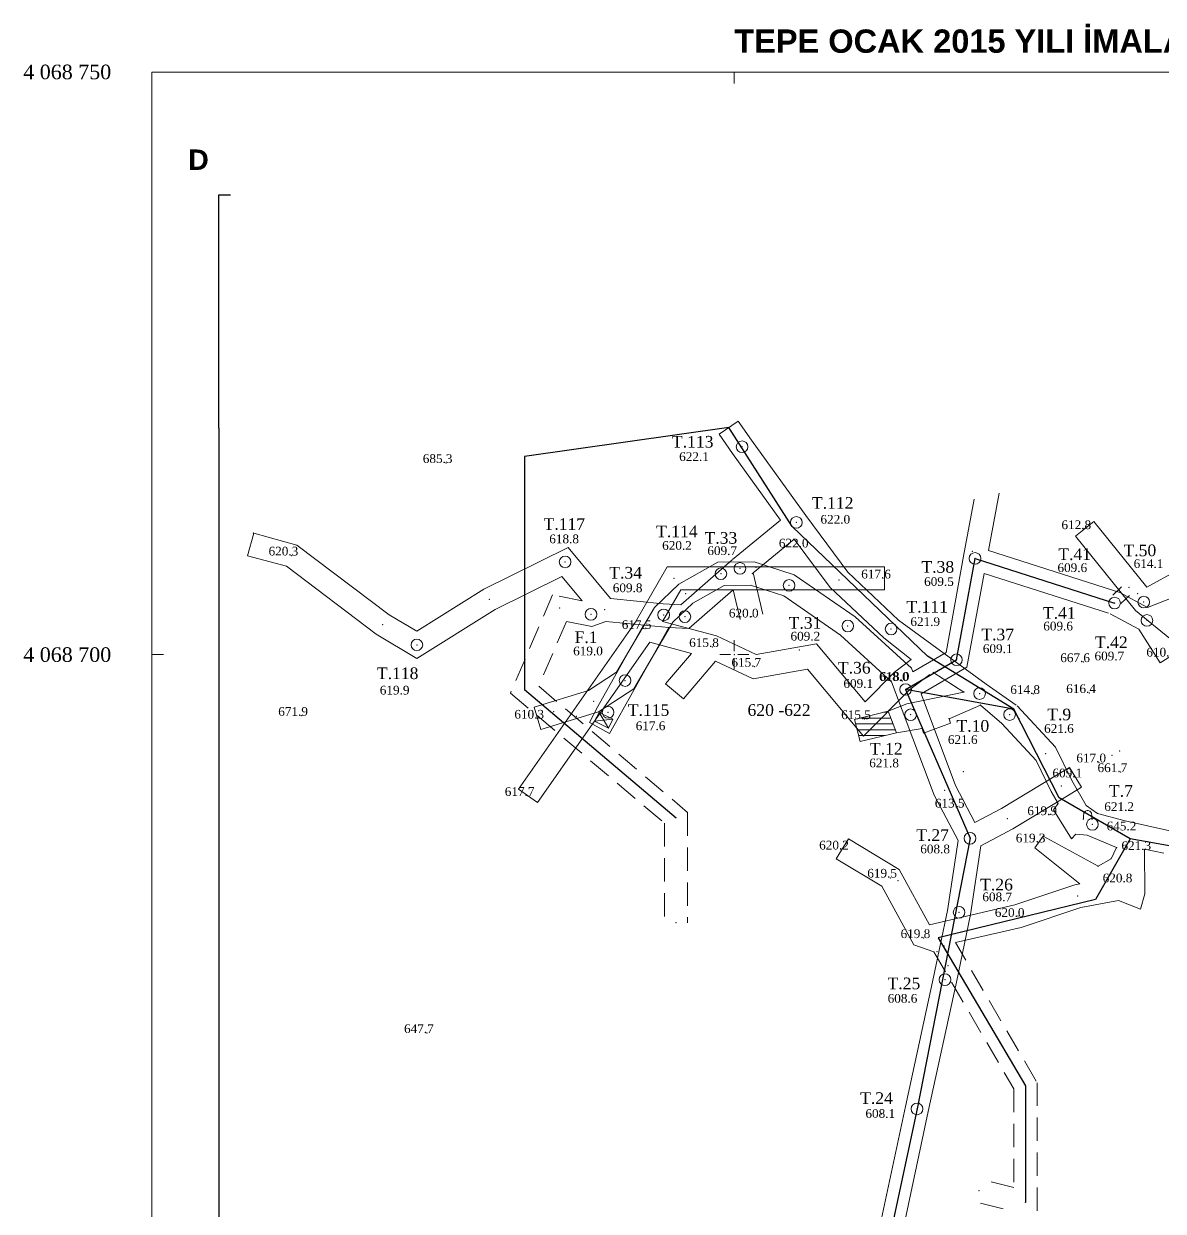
# Model space of a CAD drawing. Header units: millimetres. Extents: x 617039 to 617201, y 4068588 to 4068754.
# Drawn here: x 617039 to 617136.8, y 4068652.2 to 4068754.1 of the extents above; entities that cross this region are included whole.
import ezdxf

# ---------------------------------------------------------------- set-up
doc = ezdxf.new("R2010")
doc.units = ezdxf.units.MM
doc.header["$LTSCALE"] = 5
doc.linetypes.add('DUZ', pattern=[500, 500])
doc.layers.get('0').update_dxf_attribs({"color": 5, "lineweight": 0, "true_color": 0x0000ff})
for name, color, linetype, lineweight, true_color in [('ALTGALERI', 1, 'Continuous', 0, 0xff0000), ('BÖL.BAŞLIĞI', 1, 'Continuous', 50, 0xff0000), ('FERE', 1, 'Continuous', 0, 0xff0000), ('FEYTULLAH', 4, 'Continuous', 0, 0x00ffff), ('GALERI5', 6, 'Continuous', 0, 0xff00ff), ('GEOFENCE', 2, 'Continuous', 25, 0xffff00), ('GRID', 2, 'Continuous', 0, 0xffff00), ('KADEME5', 6, 'Continuous', 0, 0xff00ff), ('KOORDİNAT', 4, 'Continuous', 30, 0x00ffff), ('NADI1', 7, 'Continuous', 0, 0xffffff), ('NADI5', 6, 'Continuous', 0, 0xff00ff), ('NKOT', 1, 'Continuous', 0, 0xff0000), ('NKOT1', 1, 'Continuous', 0, 0xff0000), ('NKOT5', 6, 'Continuous', 0, 0xff00ff), ('NOKTA', 30, 'Continuous', 0, 0xff7f00), ('Nokta5', 6, 'Continuous', 0, 0xff00ff), ('NOKTAALT', 5, 'Continuous', 0, 0x0000ff), ('NOKTAUST', 30, 'Continuous', 0, 0xff7f00), ('PAFTA', 3, 'Continuous', 0, 0x00ff00), ('USTGALERI', 4, 'Continuous', 0, 0x00ffff)]:
    doc.layers.add(name, color=color, linetype=linetype, lineweight=lineweight, true_color=true_color)
doc.styles.add('textstyle10', font='')
doc.styles.add('textstyle100', font='')
doc.styles.add('textstyle101', font='')
doc.styles.add('textstyle102', font='')
doc.styles.add('textstyle103', font='')
doc.styles.add('textstyle104', font='')
doc.styles.add('textstyle105', font='')
doc.styles.add('textstyle106', font='')
doc.styles.add('textstyle107', font='')
doc.styles.add('textstyle108', font='')
doc.styles.add('textstyle109', font='')
doc.styles.add('textstyle11', font='')
doc.styles.add('textstyle110', font='')
doc.styles.add('textstyle111', font='')
doc.styles.add('textstyle112', font='')
doc.styles.add('textstyle113', font='')
doc.styles.add('textstyle114', font='')
doc.styles.add('textstyle115', font='')
doc.styles.add('textstyle118', font='')
doc.styles.add('textstyle119', font='')
doc.styles.add('textstyle12', font='')
doc.styles.add('textstyle128', font='')
doc.styles.add('textstyle129', font='')
doc.styles.add('textstyle130', font='')
doc.styles.add('textstyle135', font='')
doc.styles.add('textstyle136', font='')
doc.styles.add('textstyle137', font='')
doc.styles.add('textstyle138', font='')
doc.styles.add('textstyle139', font='')
doc.styles.add('textstyle14', font='')
doc.styles.add('textstyle140', font='')
doc.styles.add('textstyle141', font='')
doc.styles.add('textstyle15', font='')
doc.styles.add('textstyle16', font='')
doc.styles.add('textstyle17', font='')
doc.styles.add('textstyle19', font='')
doc.styles.add('textstyle20', font='')
doc.styles.add('textstyle21', font='')
doc.styles.add('textstyle26', font='')
doc.styles.add('textstyle27', font='')
doc.styles.add('textstyle28', font='')
doc.styles.add('textstyle30', font='')
doc.styles.add('textstyle31', font='')
doc.styles.add('textstyle32', font='')
doc.styles.add('textstyle33', font='')
doc.styles.add('textstyle34', font='')
doc.styles.add('textstyle35', font='')
doc.styles.add('textstyle36', font='')
doc.styles.add('textstyle37', font='')
doc.styles.add('textstyle38', font='')
doc.styles.add('textstyle39', font='')
doc.styles.add('textstyle40', font='')
doc.styles.add('textstyle41', font='')
doc.styles.add('textstyle42', font='')
doc.styles.add('textstyle43', font='')
doc.styles.add('textstyle44', font='')
doc.styles.add('textstyle45', font='')
doc.styles.add('textstyle47', font='')
doc.styles.add('textstyle48', font='')
doc.styles.add('textstyle50', font='')
doc.styles.add('textstyle54', font='')
doc.styles.add('textstyle55', font='')
doc.styles.add('textstyle56', font='')
doc.styles.add('textstyle57', font='')
doc.styles.add('textstyle58', font='')
doc.styles.add('textstyle59', font='')
doc.styles.add('textstyle60', font='')
doc.styles.add('textstyle61', font='')
doc.styles.add('textstyle62', font='')
doc.styles.add('textstyle63', font='')
doc.styles.add('textstyle64', font='')
doc.styles.add('textstyle65', font='')
doc.styles.add('textstyle66', font='')
doc.styles.add('textstyle68', font='')
doc.styles.add('textstyle69', font='')
doc.styles.add('textstyle70', font='')
doc.styles.add('textstyle71', font='')
doc.styles.add('textstyle72', font='')
doc.styles.add('textstyle73', font='')
doc.styles.add('textstyle74', font='')
doc.styles.add('textstyle82', font='')
doc.styles.add('textstyle85', font='')
doc.styles.add('textstyle92', font='')
doc.styles.add('textstyle93', font='')
doc.styles.add('textstyle94', font='')
doc.styles.add('textstyle95', font='')
doc.styles.add('textstyle96', font='')
doc.styles.add('textstyle97', font='')
doc.styles.add('textstyle98', font='')
doc.styles.add('textstyle99', font='')
doc.styles.get('textstyle10').set_extended_font_data('Times New Roman')
doc.styles.get('textstyle100').set_extended_font_data('Times New Roman')
doc.styles.get('textstyle101').set_extended_font_data('Times New Roman')
doc.styles.get('textstyle102').set_extended_font_data('Times New Roman')
doc.styles.get('textstyle103').set_extended_font_data('Times New Roman')
doc.styles.get('textstyle104').set_extended_font_data('Times New Roman')
doc.styles.get('textstyle105').set_extended_font_data('Times New Roman')
doc.styles.get('textstyle106').set_extended_font_data('Times New Roman')
doc.styles.get('textstyle107').set_extended_font_data('Times New Roman')
doc.styles.get('textstyle108').set_extended_font_data('Times New Roman')
doc.styles.get('textstyle109').set_extended_font_data('Times New Roman')
doc.styles.get('textstyle11').set_extended_font_data('Times New Roman')
doc.styles.get('textstyle110').set_extended_font_data('Times New Roman')
doc.styles.get('textstyle111').set_extended_font_data('Times New Roman')
doc.styles.get('textstyle112').set_extended_font_data('Times New Roman')
doc.styles.get('textstyle113').set_extended_font_data('Times New Roman')
doc.styles.get('textstyle114').set_extended_font_data('Times New Roman')
doc.styles.get('textstyle115').set_extended_font_data('Times New Roman')
doc.styles.get('textstyle118').set_extended_font_data('Times New Roman')
doc.styles.get('textstyle119').set_extended_font_data('Times New Roman')
doc.styles.get('textstyle12').set_extended_font_data('Times New Roman')
doc.styles.get('textstyle128').set_extended_font_data('Times New Roman')
doc.styles.get('textstyle129').set_extended_font_data('Times New Roman')
doc.styles.get('textstyle130').set_extended_font_data('Times New Roman')
doc.styles.get('textstyle135').set_extended_font_data('Times New Roman')
doc.styles.get('textstyle136').set_extended_font_data('Times New Roman')
doc.styles.get('textstyle137').set_extended_font_data('Times New Roman')
doc.styles.get('textstyle138').set_extended_font_data('Times New Roman')
doc.styles.get('textstyle139').set_extended_font_data('Times New Roman')
doc.styles.get('textstyle14').set_extended_font_data('Times New Roman')
doc.styles.get('textstyle140').set_extended_font_data('Times New Roman')
doc.styles.get('textstyle141').set_extended_font_data('Times New Roman')
doc.styles.get('textstyle15').set_extended_font_data('Times New Roman')
doc.styles.get('textstyle16').set_extended_font_data('Times New Roman')
doc.styles.get('textstyle17').set_extended_font_data('Times New Roman')
doc.styles.get('textstyle19').set_extended_font_data('Times New Roman')
doc.styles.get('textstyle20').set_extended_font_data('Times New Roman')
doc.styles.get('textstyle21').set_extended_font_data('Times New Roman')
doc.styles.get('textstyle26').set_extended_font_data('Times New Roman')
doc.styles.get('textstyle27').set_extended_font_data('Times New Roman')
doc.styles.get('textstyle28').set_extended_font_data('Times New Roman')
doc.styles.get('textstyle30').set_extended_font_data('Times New Roman')
doc.styles.get('textstyle31').set_extended_font_data('Times New Roman')
doc.styles.get('textstyle32').set_extended_font_data('Times New Roman')
doc.styles.get('textstyle33').set_extended_font_data('Times New Roman')
doc.styles.get('textstyle34').set_extended_font_data('Times New Roman')
doc.styles.get('textstyle35').set_extended_font_data('Times New Roman')
doc.styles.get('textstyle36').set_extended_font_data('Times New Roman')
doc.styles.get('textstyle37').set_extended_font_data('Times New Roman')
doc.styles.get('textstyle38').set_extended_font_data('Times New Roman')
doc.styles.get('textstyle39').set_extended_font_data('Times New Roman')
doc.styles.get('textstyle40').set_extended_font_data('Times New Roman')
doc.styles.get('textstyle41').set_extended_font_data('Times New Roman')
doc.styles.get('textstyle42').set_extended_font_data('Times New Roman')
doc.styles.get('textstyle43').set_extended_font_data('Times New Roman')
doc.styles.get('textstyle44').set_extended_font_data('Times New Roman')
doc.styles.get('textstyle45').set_extended_font_data('Times New Roman')
doc.styles.get('textstyle47').set_extended_font_data('Times New Roman')
doc.styles.get('textstyle48').set_extended_font_data('Times New Roman')
doc.styles.get('textstyle50').set_extended_font_data('Times New Roman')
doc.styles.get('textstyle54').set_extended_font_data('Times New Roman')
doc.styles.get('textstyle55').set_extended_font_data('Times New Roman')
doc.styles.get('textstyle56').set_extended_font_data('Times New Roman')
doc.styles.get('textstyle57').set_extended_font_data('Times New Roman')
doc.styles.get('textstyle58').set_extended_font_data('Times New Roman')
doc.styles.get('textstyle59').set_extended_font_data('Times New Roman')
doc.styles.get('textstyle60').set_extended_font_data('Times New Roman')
doc.styles.get('textstyle61').set_extended_font_data('Times New Roman')
doc.styles.get('textstyle62').set_extended_font_data('Times New Roman')
doc.styles.get('textstyle63').set_extended_font_data('Times New Roman')
doc.styles.get('textstyle64').set_extended_font_data('Times New Roman')
doc.styles.get('textstyle65').set_extended_font_data('Times New Roman')
doc.styles.get('textstyle66').set_extended_font_data('Times New Roman')
doc.styles.get('textstyle68').set_extended_font_data('Times New Roman')
doc.styles.get('textstyle69').set_extended_font_data('Times New Roman')
doc.styles.get('textstyle70').set_extended_font_data('Times New Roman')
doc.styles.get('textstyle71').set_extended_font_data('Times New Roman')
doc.styles.get('textstyle72').set_extended_font_data('Times New Roman')
doc.styles.get('textstyle73').set_extended_font_data('Times New Roman')
doc.styles.get('textstyle74').set_extended_font_data('Times New Roman')
doc.styles.get('textstyle82').set_extended_font_data('Arial Tur', bold=True)
doc.styles.get('textstyle85').set_extended_font_data('Arial', bold=True)
doc.styles.get('textstyle92').set_extended_font_data('Times New Roman')
doc.styles.get('textstyle93').set_extended_font_data('Times New Roman')
doc.styles.get('textstyle94').set_extended_font_data('Times New Roman')
doc.styles.get('textstyle95').set_extended_font_data('Times New Roman')
doc.styles.get('textstyle96').set_extended_font_data('Times New Roman')
doc.styles.get('textstyle97').set_extended_font_data('Times New Roman')
doc.styles.get('textstyle98').set_extended_font_data('Times New Roman')
doc.styles.get('textstyle99').set_extended_font_data('Times New Roman')

# ---------------------------------------------------------------- blocks, each defined once
blk = doc.blocks.new('25')
at = {"lineweight": 0}
for p, q in [((-0.36, 0, 609.12), (-0.41, 0, 609.12)), ((-0.41, 0, 609.12), (-0.32, 0, 609.12)), ((-0.32, 0.5, 609.12), (-0.36, 0.27, 609.12)), ((-0.36, 0.27, 609.12), (-0.36, 0, 609.12)), ((-0.32, 0.5, 609.12), (-0.27, 0.59, 609.12)), ((-0.27, 0.59, 609.12), (-0.18, 0.68, 609.12)), ((-0.18, 0.68, 609.12), (-0.05, 0.73, 609.12)), ((-0.05, 0.73, 609.12), (0.05, 0.73, 609.12)), ((0.05, 0.73, 609.12), (0.18, 0.68, 609.12)), ((0.18, 0.68, 609.12), (0.27, 0.59, 609.12)), ((0.27, 0.59, 609.12), (0.32, 0.5, 609.12)), ((0.32, 0.5, 609.12), (0.36, 0.27, 609.12)), ((0.41, 0, 609.12), (0.32, 0, 609.12)), ((0.36, 0.27, 609.12), (0.36, 0, 609.12)), ((0.36, 0, 609.12), (0.41, 0, 609.12))]:
    blk.add_line(p, q, dxfattribs=at)
blk = doc.blocks.new('240')
at = {"layer": 'GRID', "lineweight": 0}
for p, q in [((0, 1.25, 859.1), (0, 0.3125, 859.1)), ((-1.25, 0, 859.1), (-0.3125, 0, 859.1)), ((0.3125, 0, 859.1), (1.25, 0, 859.1)), ((0, -0.3125, 859.1), (0, -1.25, 859.1))]:
    blk.add_line(p, q, dxfattribs=at)
blk.add_point((0, 0), dxfattribs=at)

msp = doc.modelspace()

# ---------------------------------------------------------------- linework, layer by layer
at = {"lineweight": 20}
for centre in [(617100.67, 4068717.84), (617105.33, 4068711.35), (617085.48, 4068707.96), (617120.67, 4068708.26), (617100.49, 4068707.4), (617132.65, 4068704.43), (617135.16, 4068704.51), (617087.7, 4068703.46), (617095.76, 4068703.26), (617135.43, 4068702.94), (617113.47, 4068702.2), (617072.75, 4068700.84), (617089.17, 4068695.05), (617123.64, 4068694.86)]:
    msp.add_circle(centre, 0.5, dxfattribs=at)
for p in [(617085, 4068704), (617082, 4068697), (617095, 4068686)]:
    msp.add_point(p, dxfattribs=at)
at = {"layer": 'ALTGALERI', "lineweight": 20}
for p, q in [((617121.82, 4068708.94), (617122.75, 4068713.86)), ((617119.69, 4068708.44), (617120.61, 4068713.34)), ((617118.18, 4068700.19), (617119.69, 4068708.44)), ((617121.82, 4068708.94), (617133.18, 4068705.31)), ((617098.58, 4068707.94), (617095.24, 4068706.04)), ((617101.71, 4068707.96), (617098.58, 4068707.94)), ((617105.15, 4068706.85), (617101.71, 4068707.96)), ((617110.37, 4068703.24), (617105.15, 4068706.85)), ((617119.98, 4068698.93), (617121.45, 4068706.96)), ((617121.45, 4068706.96), (617132.12, 4068703.55)), ((617095.24, 4068706.04), (617093.15, 4068704.04)), ((617099.12, 4068705.94), (617096.44, 4068704.43)), ((617101.4, 4068705.96), (617099.12, 4068705.94)), ((617104.26, 4068705.04), (617101.4, 4068705.96)), ((617096.44, 4068704.43), (617094.74, 4068702.79)), ((617109.13, 4068701.67), (617104.26, 4068705.04)), ((617093.15, 4068704.04), (617089.89, 4068698.49)), ((617094.74, 4068702.79), (617091.37, 4068697.07)), ((617115.22, 4068698.83), (617110.37, 4068703.24)), ((617113.51, 4068697.67), (617109.13, 4068701.67)), ((617115.33, 4068698.53), (617118.18, 4068700.19)), ((617089.89, 4068698.49), (617087.49, 4068696.92)), ((617115.33, 4068698.53), (617115.22, 4068698.83)), ((617116.04, 4068696.63), (617119.98, 4068698.93)), ((617117.15, 4068687.93), (617113.51, 4068697.67)), ((617087.49, 4068696.92), (617082.81, 4068695.5)), ((617091.37, 4068697.07), (617088.35, 4068695.08)), ((617118.98, 4068688.76), (617116.04, 4068696.63)), ((617083.39, 4068693.58, 610.13), (617082.81, 4068695.5, 610.13)), ((617088.35, 4068695.08), (617083.39, 4068693.58)), ((617127.57, 4068689.59), (617128.78, 4068690.33)), ((617129.82, 4068688.62, 617), (617128.78, 4068690.33, 616.74)), ((617122.94, 4068686.79), (617127.57, 4068689.59)), ((617120.66, 4068685.59), (617118.98, 4068688.76)), ((617128.61, 4068687.88), (617129.82, 4068688.62)), ((617119.21, 4068684.06), (617117.15, 4068687.93)), ((617123.92, 4068685.05), (617128.61, 4068687.88)), ((617120.66, 4068685.59), (617122.94, 4068686.79)), ((617121.16, 4068683.59), (617123.92, 4068685.05)), ((617118.31, 4068678.06), (617119.21, 4068684.06)), ((617120.28, 4068677.71), (617121.16, 4068683.59)), ((617117.11, 4068672.32), (617118.31, 4068678.06)), ((617119.07, 4068671.9), (617120.28, 4068677.71)), ((617114.71, 4068661.23), (617117.11, 4068672.32)), ((617116.66, 4068660.81), (617119.07, 4068671.9)), ((617109.36, 4068636.33), (617114.71, 4068661.23)), ((617111.31, 4068635.9), (617116.66, 4068660.81))]:
    msp.add_line(p, q, dxfattribs=at)
for centre in [(617120.67, 4068708.26), (617098.85, 4068706.94), (617104.71, 4068705.94), (617132.65, 4068704.43), (617093.94, 4068703.41), (617109.75, 4068702.46), (617119.08, 4068699.56), (617090.63, 4068697.78), (617114.71, 4068697.01), (617120.24, 4068684.24), (617119.3, 4068677.89), (617118.09, 4068672.11), (617115.69, 4068661.02)]:
    msp.add_circle(centre, 0.5, dxfattribs=at)
at = {"layer": 'FERE', "lineweight": 20}
for p, q in [((617132.5, 4068705.1), (617133.25, 4068705.81)), ((617084.4, 4068705.14), (617083.61, 4068703.3)), ((617086.93, 4068704.63), (617084.96, 4068705.03)), ((617133.2, 4068704.38), (617133.94, 4068705.09)), ((617083.22, 4068702.38), (617082.43, 4068700.54)), ((617085.6, 4068702.86), (617084.81, 4068701.02)), ((617087.77, 4068702.43), (617085.6, 4068702.86)), ((617082.04, 4068699.62), (617081.25, 4068697.79)), ((617084.42, 4068700.1), (617083.63, 4068698.26)), ((617083.21, 4068697.29), (617084.74, 4068695.99)), ((617080.86, 4068696.87), (617080.79, 4068696.71)), ((617080.79, 4068696.71), (617082.32, 4068695.42)), ((617085.5, 4068695.35), (617087.03, 4068694.06)), ((617083.08, 4068694.78), (617084.61, 4068693.48)), ((617087.79, 4068693.41), (617089.32, 4068692.12)), ((617085.37, 4068692.84), (617086.9, 4068691.55)), ((617090.08, 4068691.47), (617091.61, 4068690.18)), ((617087.66, 4068690.9), (617089.19, 4068689.61)), ((617092.37, 4068689.53), (617093.9, 4068688.24)), ((617089.95, 4068688.96), (617091.48, 4068687.67)), ((617094.66, 4068687.6), (617096, 4068686.46)), ((617092.24, 4068687.03), (617093.77, 4068685.73)), ((617096, 4068686.46), (617096, 4068684.46)), ((617094, 4068685.54), (617094, 4068683.54)), ((617096, 4068683.46), (617096, 4068681.46)), ((617094, 4068682.54), (617094, 4068680.54)), ((617096, 4068680.46), (617096, 4068678.46)), ((617094, 4068679.54), (617094, 4068677.54)), ((617096, 4068677.46), (617096, 4068677)), ((617118.99, 4068675.3), (617119.87, 4068673.78)), ((617117.14, 4068674.5), (617118.14, 4068672.77)), ((617120.38, 4068672.91), (617121.38, 4068671.18)), ((617118.65, 4068671.9), (617119.66, 4068670.18)), ((617121.89, 4068670.32), (617122.89, 4068668.59)), ((617120.16, 4068669.31), (617121.17, 4068667.59)), ((617123.4, 4068667.73), (617124.41, 4068666)), ((617121.67, 4068666.72), (617122.68, 4068664.99)), ((617124.91, 4068665.14), (617125.92, 4068663.41)), ((617123.18, 4068664.13), (617124, 4068662.73)), ((617124, 4068662.73), (617124, 4068660.73)), ((617126, 4068663.27), (617126, 4068661.27)), ((617124, 4068659.73), (617124, 4068657.73)), ((617126, 4068660.27), (617126, 4068658.27)), ((617124, 4068656.73), (617124, 4068654.73)), ((617126, 4068657.27), (617126, 4068655.27)), ((617124, 4068654.28), (617122.06, 4068654.77)), ((617126, 4068654.27), (617126, 4068652.27)), ((617123.09, 4068652.45), (617121.15, 4068652.93))]:
    msp.add_line(p, q, dxfattribs=at)
at = {"layer": 'FEYTULLAH', "lineweight": 20}
for p, q in [((617091.48, 4068702.76), (617094.25, 4068707.55)), ((617094.25, 4068707.55), (617112.89, 4068707.55)), ((617112.89, 4068705.55, 618.48), (617112.89, 4068707.55, 618.48)), ((617093.84, 4068702.85), (617095.4, 4068705.55)), ((617095.4, 4068705.55), (617112.89, 4068705.55)), ((617091.48, 4068702.76), (617081.47, 4068688.46)), ((617098.47, 4068701.61), (617093.84, 4068702.85)), ((617101.88, 4068700.01), (617098.47, 4068701.61)), ((617092.74, 4068701.07), (617083.11, 4068687.31)), ((617096.33, 4068700.11), (617092.74, 4068701.07)), ((617107.07, 4068700.93), (617101.88, 4068700.01)), ((617111.23, 4068695.96), (617107.07, 4068700.93)), ((617096.33, 4068700.11), (617094.11, 4068697.51)), ((617098.39, 4068699.44), (617095.63, 4068696.21)), ((617101.61, 4068697.93), (617098.39, 4068699.44)), ((617113.76, 4068698.5), (617115.18, 4068699.59)), ((617106.28, 4068698.76), (617101.61, 4068697.93)), ((617111.11, 4068693), (617106.28, 4068698.76)), ((617111.23, 4068695.96), (617113.76, 4068698.5)), ((617115.08, 4068697), (617116.8, 4068698.31)), ((617095.63, 4068696.21, 618.45), (617094.11, 4068697.51, 618.46)), ((617111.11, 4068693), (617115.08, 4068697)), ((617083.11, 4068687.31, 618.47), (617081.47, 4068688.46, 618.47))]:
    msp.add_line(p, q, dxfattribs=at)
at = {"layer": 'GALERI5', "lineweight": 20}
for p, q in [((617098.7, 4068718.91), (617100.34, 4068720.05)), ((617101.49, 4068718.41), (617100.34, 4068720.05)), ((617099.85, 4068717.27), (617098.7, 4068718.91)), ((617106.14, 4068711.94), (617101.48, 4068718.42)), ((617103.97, 4068711.53), (617099.86, 4068717.26)), ((617103.97, 4068711.53), (617099.86, 4068708.17)), ((617109.74, 4068707.09), (617106.14, 4068711.94)), ((617058.22, 4068708.48, 620.62), (617058.75, 4068710.42, 621.54)), ((617062.45, 4068709.41), (617058.75, 4068710.42)), ((617105.15, 4068709.91), (617101.61, 4068707.02)), ((617108.24, 4068705.75), (617105.15, 4068709.91)), ((617061.55, 4068707.59), (617058.22, 4068708.48)), ((617070.38, 4068703.41), (617062.45, 4068709.41)), ((617085.75, 4068709.21), (617078.49, 4068705.62)), ((617089.37, 4068704.81), (617085.75, 4068709.21)), ((617069.26, 4068701.75), (617061.55, 4068707.59)), ((617099.83, 4068708.15), (617095.41, 4068704.28)), ((617085.21, 4068706.71), (617079.47, 4068703.88)), ((617086.93, 4068704.63), (617085.21, 4068706.71)), ((617101.61, 4068707.02), (617102.46, 4068703.48)), ((617114.11, 4068702.97), (617109.74, 4068707.09)), ((617135.49, 4068704.04), (617142.58, 4068706.86)), ((617078.49, 4068705.62), (617072.74, 4068702.01)), ((617099.9, 4068705.56), (617096.11, 4068702.24)), ((617099.9, 4068705.56), (617100.52, 4068703.02)), ((617112.83, 4068701.43), (617108.24, 4068705.75)), ((617093.9, 4068704.37), (617089.37, 4068704.81)), ((617095.41, 4068704.28), (617093.9, 4068704.37)), ((617133.04, 4068705.35), (617135.49, 4068704.04)), ((617072.74, 4068702.01), (617070.38, 4068703.41)), ((617079.47, 4068703.88), (617072.76, 4068699.67)), ((617132.26, 4068703.51), (617134.73, 4068702.18)), ((617088.98, 4068702.84), (617087.77, 4068702.43)), ((617092.2, 4068702.52), (617088.3, 4068695.54)), ((617094.39, 4068702.34), (617088.98, 4068702.84)), ((617094.39, 4068702.34), (617090.04, 4068694.56)), ((617096.11, 4068702.24), (617094.39, 4068702.34)), ((617121.64, 4068697.47), (617114.11, 4068702.97)), ((617072.76, 4068699.67), (617069.26, 4068701.75)), ((617115.18, 4068699.59), (617112.83, 4068701.43)), ((617134.73, 4068702.18), (617136.56, 4068699.29)), ((617136.56, 4068699.29, 610.15), (617138.24, 4068700.37, 610.18)), ((617124.21, 4068695.68), (617121.64, 4068697.47)), ((617087.57, 4068694.19), (617088.3, 4068695.54)), ((617089.3, 4068693.24), (617087.57, 4068694.19)), ((617087.99, 4068694.28), (617088.4, 4068695.05)), ((617087.99, 4068694.28), (617089.57, 4068694.46)), ((617089.19, 4068693.68), (617087.99, 4068694.28)), ((617088.4, 4068695.05), (617089.57, 4068694.46)), ((617088.4, 4068695.05), (617089.19, 4068693.68)), ((617089.57, 4068694.46), (617089.19, 4068693.68)), ((617090.04, 4068694.56), (617089.3, 4068693.24))]:
    msp.add_line(p, q, dxfattribs=at)
at = {"layer": 'GEOFENCE'}
for p, q in [((617099.52, 4068719.48), (617082, 4068717)), ((617104.98, 4068710.99), (617099.52, 4068719.48)), ((617082, 4068717), (617082, 4068697)), ((617116.58, 4068699.88), (617104.98, 4068710.99)), ((617119.08, 4068699.56), (617120.67, 4068708.26)), ((617120.67, 4068708.26), (617132.65, 4068704.43)), ((617114.71, 4068697.01), (617119.08, 4068699.56)), ((617124, 4068695.31), (617116.58, 4068699.88)), ((617082, 4068697), (617095, 4068686)), ((617114.71, 4068697.01), (617120.24, 4068684.24)), ((617124, 4068695.31), (617114.71, 4068697.01)), ((617127.9, 4068687.7), (617124, 4068695.31)), ((617134, 4068684.2), (617127.9, 4068687.7)), ((617120.24, 4068684.24), (617115.69, 4068661.02)), ((617134, 4068684.2), (617131, 4068679)), ((617145.34, 4068682.13), (617134, 4068684.2)), ((617131, 4068679), (617117.5, 4068675.69)), ((617117.5, 4068675.69), (617125, 4068663)), ((617125, 4068663), (617125, 4068653)), ((617115.69, 4068661.02), (617110.34, 4068636.11))]:
    msp.add_line(p, q, dxfattribs=at)
at = {"layer": 'GRID', "lineweight": 20}
for p, q in [((617100, 4068750), (617100, 4068749)), ((617050, 4068700), (617051, 4068700))]:
    msp.add_line(p, q, dxfattribs=at)
at = {"layer": 'KADEME5', "lineweight": 20}
for p, q in [((617129.3, 4068710.18, 612.27), (617130.86, 4068711.44, 612.32)), ((617135.41, 4068705.79), (617130.86, 4068711.44)), ((617134.45, 4068703.8), (617129.3, 4068710.18)), ((617138.02, 4068707.23), (617135.41, 4068705.79)), ((617134.45, 4068703.8), (617137.4, 4068701.39))]:
    msp.add_line(p, q, dxfattribs=at)
at = {"layer": 'KOORDİNAT', "linetype": 'DUZ'}
msp.add_line((617055.76, 4068739.45), (617056.76, 4068739.45), dxfattribs=at)
at = {"layer": 'KOORDİNAT', "linetype": 'Continuous'}
for q in [(617055.76, 4068739.45), (617055.76, 4068608.25)]:
    msp.add_line((617055.76, 4068719.45), q, dxfattribs=at)
at = {"layer": 'NOKTA', "lineweight": 20}
for p in [(617075.24, 4068716.46), (617105.58, 4068700.39), (617129.97, 4068699.37), (617062.84, 4068694.76), (617129.3, 4068689.47), (617133.18, 4068689.93), (617127.77, 4068687.2), (617130.75, 4068685.89), (617135.22, 4068683.25), (617133.25, 4068680.77), (617095, 4068677), (617118, 4068675), (617117.41, 4068674.52), (617073.63, 4068667.54), (617125, 4068663), (617112.63, 4068660.59), (617121, 4068654), (617125, 4068653)]:
    msp.add_point(p, dxfattribs=at)
at = {"layer": 'Nokta5', "lineweight": 20}
for p in [(617100.67, 4068717.84), (617105.33, 4068711.35), (617130.08, 4068710.81), (617058.7, 4068710.44), (617062, 4068708.5), (617085.48, 4068707.96), (617120.67, 4068708.26), (617100.49, 4068707.4), (617108.99, 4068706.42), (617078.98, 4068704.75), (617132.65, 4068704.43), (617135.16, 4068704.51), (617087.7, 4068703.46), (617088.86, 4068703.86), (617069.82, 4068702.58), (617095.76, 4068703.26), (617101.49, 4068703.25), (617135.43, 4068702.94), (617113.47, 4068702.2), (617072.75, 4068700.84), (617121.06, 4068696.66), (617089.17, 4068695.05), (617123.64, 4068694.86)]:
    msp.add_point(p, dxfattribs=at)
at = {"layer": 'NOKTAALT', "lineweight": 20}
for p in [(617120.43, 4068708.86), (617101.88, 4068707.5), (617120.67, 4068708.26), (617098.85, 4068706.94), (617098.85, 4068706.94), (617101.56, 4068706.96), (617104.71, 4068705.94), (617095.84, 4068705.24), (617132.65, 4068704.43), (617093.94, 4068703.41), (617109.75, 4068702.46), (617119.08, 4068699.56), (617090.63, 4068697.78), (617114.71, 4068697.01), (617087.92, 4068696), (617083.1, 4068694.54), (617084.5, 4068695.1), (617086.43, 4068694.71), (617118.07, 4068688.35), (617128.09, 4068688.74), (617123.43, 4068685.92), (617120.24, 4068684.24), (617119.3, 4068677.89), (617118.09, 4068672.11), (617115.69, 4068661.02)]:
    msp.add_point(p, dxfattribs=at)
at = {"layer": 'NOKTAUST', "lineweight": 20}
for p in [(617105.6, 4068709.3), (617094.83, 4068706.55), (617112.89, 4068706.55), (617133.88, 4068705.78), (617134.63, 4068705.23), (617092.33, 4068702.22), (617098.12, 4068700.67), (617101.75, 4068698.97), (617114.42, 4068697.75), (617114.42, 4068697.75), (617119.71, 4068696.79), (617121.06, 4068696.66), (617125.69, 4068696.62), (617130.47, 4068696.72), (617121.13, 4068695.68), (617111.17, 4068694.48), (617111.17, 4068694.48), (617113.57, 4068694.23), (617115.14, 4068694.84), (617118.45, 4068694.5), (617123.64, 4068694.86), (617124.44, 4068694.52), (617116.12, 4068693.67), (617126.74, 4068691.49), (617132.42, 4068691.35), (617133.09, 4068691.74), (617131.3, 4068690.73), (617131.3, 4068690.73), (617119.68, 4068689.96), (617082.29, 4068687.88), (617119.16, 4068686.95), (617127.15, 4068686.31), (617130.75, 4068685.44), (617109.28, 4068683.34), (617126.15, 4068683.92), (617132.83, 4068683.44), (617132.35, 4068682.49), (617131.24, 4068681.85), (617113.41, 4068680.84), (617114.06, 4068680.62), (617129.49, 4068679.28), (617124.35, 4068677.56), (617116.25, 4068675.69), (617118.34, 4068673.31)]:
    msp.add_point(p, dxfattribs=at)
at = {"layer": 'PAFTA', "lineweight": 20}
for p, q in [((617200, 4068750), (617050, 4068750)), ((617050, 4068750), (617050, 4068600))]:
    msp.add_line(p, q, dxfattribs=at)
at = {"layer": 'USTGALERI', "lineweight": 20}
for p, q in [((617119.71, 4068696.79), (617117.04, 4068698.49)), ((617119.71, 4068696.79), (617114.81, 4068695.78)), ((617114.81, 4068695.78), (617113.21, 4068695.16)), ((617118.45, 4068694.5, 621.85), (617121.13, 4068695.68, 621.74)), ((617122.98, 4068694.1), (617121.13, 4068695.68)), ((617127.58, 4068692.06), (617124.3, 4068695.62)), ((617113.21, 4068695.16, 618.71), (617110.33, 4068694.43, 617.71)), ((617110.81, 4068692.56, 617.79), (617110.33, 4068694.43, 617.71)), ((617110.83, 4068694.56), (617113.44, 4068694.56)), ((617110.83, 4068694.56), (617113.44, 4068694.56)), ((617112.81, 4068695.06), (617113.24, 4068695.06)), ((617113.21, 4068695.16, 618.71), (617113.93, 4068693.3, 618.88)), ((617118.57, 4068694.13, 619.7), (617118.45, 4068694.5, 621.85)), ((617110.43, 4068694.06), (617113.63, 4068694.06)), ((617110.56, 4068693.56), (617113.83, 4068693.56)), ((617110.56, 4068693.56), (617113.83, 4068693.56)), ((617113.93, 4068693.3, 618.88), (617110.81, 4068692.56, 617.79)), ((617116.12, 4068693.67), (617113.93, 4068693.3)), ((617116.12, 4068693.67, 621.8), (617116.25, 4068693.27, 619.52)), ((617116.25, 4068693.27, 619.52), (617118.57, 4068694.13, 619.7)), ((617125.91, 4068690.92), (617122.98, 4068694.1)), ((617110.68, 4068693.06), (617112.93, 4068693.06)), ((617128.98, 4068689.21), (617127.58, 4068692.06)), ((617127.21, 4068688.27), (617125.91, 4068690.92)), ((617130.21, 4068687.05), (617128.98, 4068689.21)), ((617127.8, 4068687.24, 621.72), (617127.21, 4068688.27, 0)), ((617127.8, 4068687.24, 621.72), (617127.41, 4068686.69, 618.44)), ((617131.18, 4068686.36), (617130.21, 4068687.05)), ((617127.41, 4068686.69, 618.44), (617128.95, 4068684.21, 619.12)), ((617133.55, 4068685.73), (617131.18, 4068686.36)), ((617137.39, 4068684.89), (617133.55, 4068685.73)), ((617108.76, 4068682.48, 619.2), (617109.8, 4068684.2, 619.22)), ((617114.16, 4068681.56), (617109.8, 4068684.2)), ((617126.52, 4068684.42, 618.24), (617125.8, 4068683.43, 618.11)), ((617131.24, 4068681.85, 620.72), (617126.52, 4068684.42, 618.24)), ((617128.95, 4068684.21, 619.12), (617129.32, 4068684.59, 622.21)), ((617130.31, 4068684.52), (617129.32, 4068684.59, 622.21)), ((617132.83, 4068683.44), (617130.31, 4068684.52)), ((617125.8, 4068683.43, 618.11), (617129.66, 4068680.33)), ((617132.83, 4068683.44, 621.47), (617132.35, 4068682.49, 621.28)), ((617136.89, 4068682.96), (617135.22, 4068683.32)), ((617135.24, 4068679.49), (617135.22, 4068683.32)), ((617112.66, 4068680.12), (617108.76, 4068682.48)), ((617132.35, 4068682.49, 621.28), (617131.24, 4068681.85, 620.72)), ((617116.76, 4068676.83), (617114.16, 4068681.56)), ((617115.43, 4068675.11), (617112.66, 4068680.12)), ((617129.24, 4068680.25), (617124.08, 4068678.52)), ((617129.66, 4068680.33), (617129.24, 4068680.25)), ((617133, 4068678.91), (617129.74, 4068678.31)), ((617133, 4068678.91), (617134.89, 4068678.16, 619.19)), ((617134.89, 4068678.16, 619.19), (617135.24, 4068679.49, 619.39)), ((617124.08, 4068678.52), (617116.76, 4068676.83)), ((617129.74, 4068678.31), (617124.62, 4068676.6)), ((617124.62, 4068676.6), (617118.99, 4068675.3)), ((617115.43, 4068675.11), (617117.14, 4068674.5))]:
    msp.add_line(p, q, dxfattribs=at)
for centre in [(617121.06, 4068696.66), (617115.14, 4068694.84), (617123.64, 4068694.86), (617130.75, 4068685.44)]:
    msp.add_circle(centre, 0.5, dxfattribs=at)

# ---------------------------------------------------------------- block references
at = {"lineweight": 20}
msp.add_blockref('25', (617130.34, 4068685.89), dxfattribs=at)
at = {"layer": 'GRID', "lineweight": 20}
msp.add_blockref('240', (617100, 4068700), dxfattribs=at)

# ---------------------------------------------------------------- texts
at = {"layer": 'BÖL.BAŞLIĞI', "color": 7, "true_color": 0xffffff, "style": 'textstyle82'}
msp.add_text('TEPE OCAK 2015 YILI İMALAT HARİTASI', height=2, dxfattribs=at).set_placement((617100, 4068751.65))
at = {"layer": 'KOORDİNAT', "linetype": 'Continuous', "style": 'textstyle85'}
msp.add_text('D', height=1.75, dxfattribs=at).set_placement((617053.12, 4068741.6))
at = {"layer": 'NADI1', "lineweight": 20}
for s, style, p in [('T.33', 'textstyle34', (617097.45, 4068709.52)), ('T.41', 'textstyle64', (617127.82, 4068708.12)), ('T.34', 'textstyle40', (617089.27, 4068706.53)), ('T.38', 'textstyle58', (617116.07, 4068707.03)), ('T.31', 'textstyle35', (617104.67, 4068702.23)), ('T.37', 'textstyle60', (617121.21, 4068701.23)), ('T.36', 'textstyle54', (617108.9, 4068698.38)), ('T.9', 'textstyle17', (617126.87, 4068694.37)), ('T.10', 'textstyle15', (617119.08, 4068693.39)), ('T.12', 'textstyle21', (617111.65, 4068691.43)), ('T.7', 'textstyle11', (617132.17, 4068687.81)), ('T.27', 'textstyle37', (617115.62, 4068684.02)), ('T.26', 'textstyle31', (617121.11, 4068679.77)), ('T.25', 'textstyle33', (617113.16, 4068671.29)), ('T.24', 'textstyle27', (617110.81, 4068661.45))]:
    msp.add_text(s, height=1, dxfattribs=dict(at, style=style)).set_placement(p)
at = {"layer": 'NADI5', "lineweight": 20}
for s, style, p in [('T.113', 'textstyle103', (617094.65, 4068717.77)), ('T.112', 'textstyle97', (617106.67, 4068712.52)), ('T.117', 'textstyle110', (617083.63, 4068710.71)), ('T.114', 'textstyle101', (617093.29, 4068710.08)), ('T.50', 'textstyle129', (617133.42, 4068708.45)), ('T.111', 'textstyle99', (617114.78, 4068703.61)), ('T.41', 'textstyle113', (617126.5, 4068703.08)), ('F.1', 'textstyle104', (617086.29, 4068701)), ('T.42', 'textstyle119', (617130.97, 4068700.56)), ('T.118', 'textstyle108', (617069.32, 4068697.9)), ('T.115', 'textstyle106', (617090.86, 4068694.75)), ('620 -622', 'textstyle92', (617101.14, 4068694.75))]:
    msp.add_text(s, height=1, dxfattribs=dict(at, style=style)).set_placement(p)
at = {"layer": 'NKOT', "lineweight": 20}
for s, style, p in [('685.3', 'textstyle73', (617073.26, 4068716.45)), ('617.6', 'textstyle137', (617110.9, 4068706.54)), ('617.5', 'textstyle138', (617090.34, 4068702.21)), ('615.8', 'textstyle139', (617096.13, 4068700.66)), ('615.7', 'textstyle140', (617099.76, 4068698.97)), ('667.6', 'textstyle68', (617127.99, 4068699.36)), ('618.0', 'textstyle136', (617112.43, 4068697.74)), ('671.9', 'textstyle72', (617060.85, 4068694.75)), ('615.5', 'textstyle135', (617109.18, 4068694.47)), ('609.1', 'textstyle74', (617127.32, 4068689.47)), ('661.7', 'textstyle66', (617131.19, 4068689.92)), ('617.7', 'textstyle141', (617080.3, 4068687.88)), ('645.2', 'textstyle69', (617131.97, 4068684.92)), ('621.3', 'textstyle70', (617133.24, 4068683.24)), ('647.7', 'textstyle71', (617071.65, 4068667.53))]:
    msp.add_text(s, height=0.75, dxfattribs=dict(at, style=style)).set_placement(p)
at = {"layer": 'NKOT1', "lineweight": 20}
for s, style, p in [('622.0', 'textstyle48', (617103.83, 4068709.2)), ('609.7', 'textstyle63', (617097.69, 4068708.55)), ('609.6', 'textstyle65', (617127.75, 4068707.09)), ('609.5', 'textstyle59', (617116.3, 4068705.9)), ('609.8', 'textstyle41', (617089.57, 4068705.36)), ('609.2', 'textstyle36', (617104.83, 4068701.21)), ('609.1', 'textstyle61', (617121.34, 4068700.14)), ('618.0', 'textstyle56', (617112.49, 4068697.76)), ('609.1', 'textstyle55', (617109.37, 4068697.15)), ('614.8', 'textstyle50', (617123.7, 4068696.63)), ('616.4', 'textstyle42', (617128.5, 4068696.71)), ('610.3', 'textstyle62', (617081.12, 4068694.51)), ('621.6', 'textstyle10', (617126.6, 4068693.29)), ('621.6', 'textstyle16', (617118.34, 4068692.34)), ('617.0', 'textstyle47', (617129.37, 4068690.76)), ('621.8', 'textstyle14', (617111.59, 4068690.33)), ('613.5', 'textstyle57', (617117.22, 4068686.88)), ('621.2', 'textstyle12', (617131.77, 4068686.59)), ('619.9', 'textstyle39', (617125.16, 4068686.23)), ('620.2', 'textstyle43', (617107.29, 4068683.28)), ('619.3', 'textstyle20', (617124.17, 4068683.89)), ('608.8', 'textstyle30', (617115.97, 4068682.95)), ('619.5', 'textstyle44', (617111.42, 4068680.87)), ('620.8', 'textstyle19', (617131.63, 4068680.46)), ('608.7', 'textstyle32', (617121.3, 4068678.84)), ('620.0', 'textstyle38', (617122.37, 4068677.5)), ('619.8', 'textstyle45', (617114.28, 4068675.68)), ('608.6', 'textstyle26', (617113.17, 4068670.13)), ('608.1', 'textstyle28', (617111.26, 4068660.25))]:
    msp.add_text(s, height=0.75, dxfattribs=dict(at, style=style)).set_placement(p)
at = {"layer": 'NKOT5', "lineweight": 20}
for s, style, p in [('622.1', 'textstyle96', (617095.27, 4068716.62)), ('622.0', 'textstyle98', (617107.4, 4068711.24)), ('612.8', 'textstyle128', (617128.09, 4068710.77)), ('618.8', 'textstyle111', (617084.12, 4068709.56)), ('620.2', 'textstyle102', (617093.81, 4068709)), ('620.3', 'textstyle115', (617060.02, 4068708.51)), ('614.1', 'textstyle130', (617134.29, 4068707.44)), ('620.0', 'textstyle100', (617099.54, 4068703.19)), ('621.9', 'textstyle95', (617115.12, 4068702.46)), ('609.6', 'textstyle114', (617126.53, 4068702.08)), ('619.0', 'textstyle105', (617086.17, 4068699.94)), ('610.1', 'textstyle118', (617135.38, 4068699.84)), ('609.7', 'textstyle112', (617130.93, 4068699.51)), ('619.9', 'textstyle109', (617069.57, 4068696.58)), ('617.6', 'textstyle107', (617091.54, 4068693.52))]:
    msp.add_text(s, height=0.75, dxfattribs=dict(at, style=style)).set_placement(p)
at = {"layer": 'PAFTA', "lineweight": 20}
for s, style, p in [('4 068 750', 'textstyle93', (617038.96, 4068749.38)), ('4 068 700', 'textstyle94', (617038.96, 4068699.38))]:
    msp.add_text(s, height=1.25, dxfattribs=dict(at, style=style)).set_placement(p)

doc.saveas('drawing.dxf')
